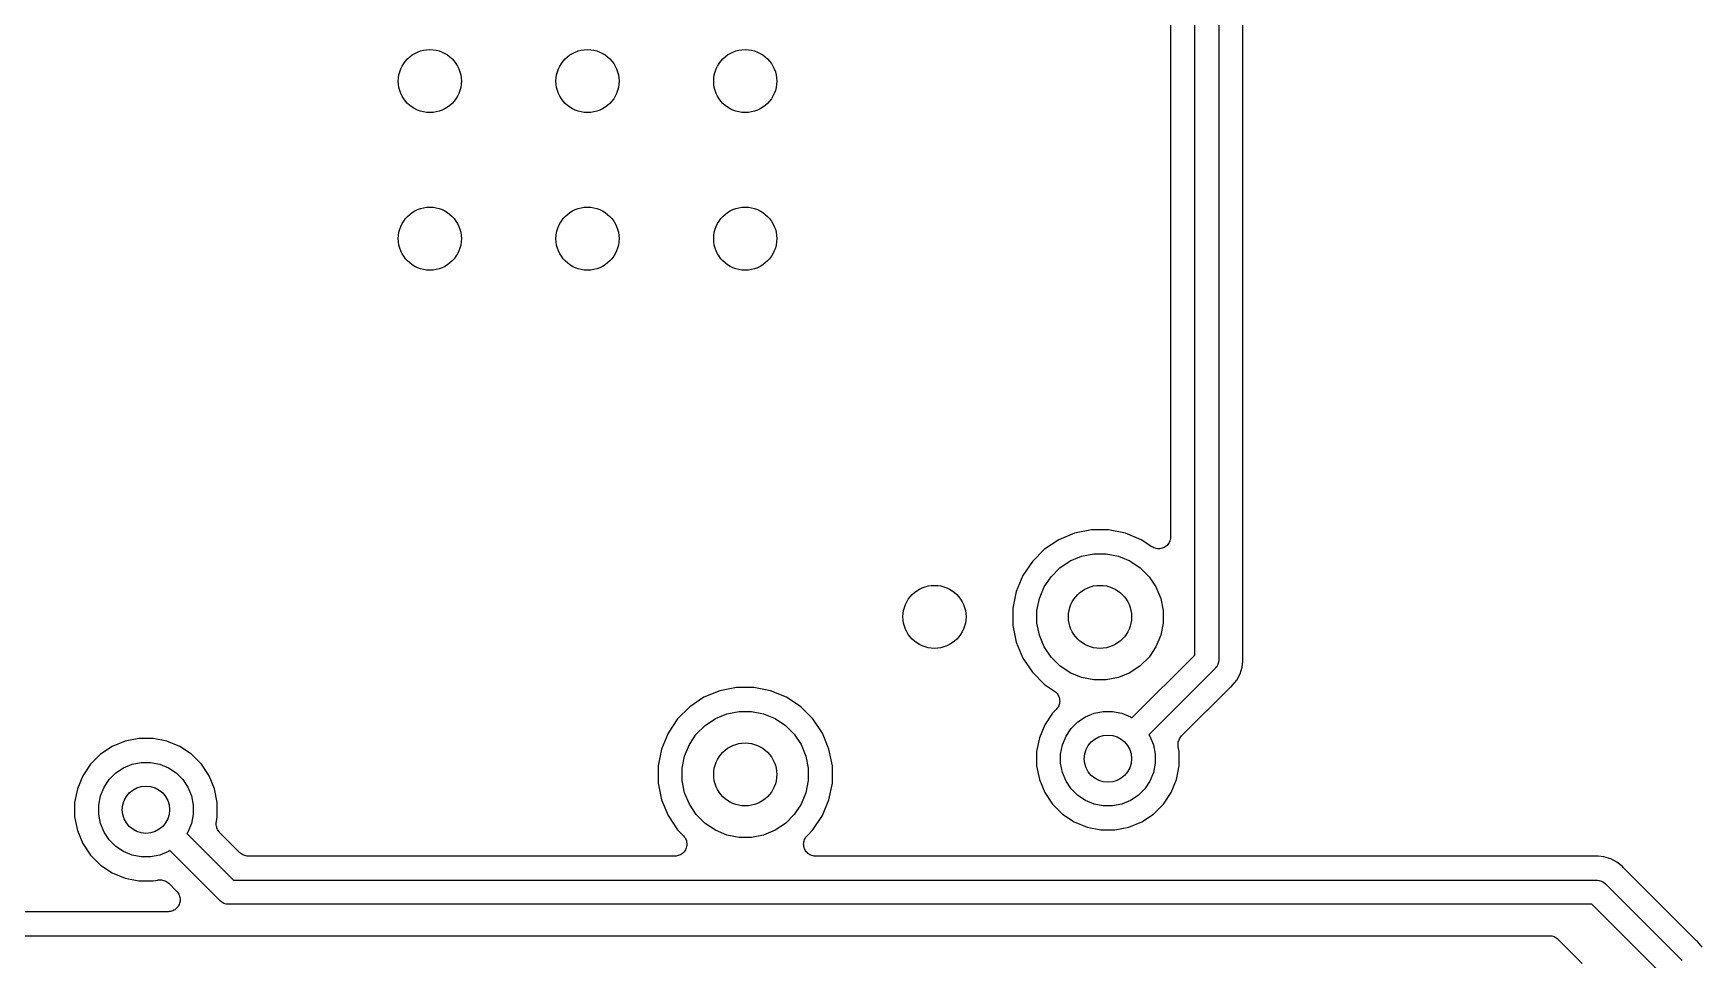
# Model space of a CAD drawing. Extents: x 0.48 to 2.43, y -7.79 to -4.85.
# Drawn here: x 0.8853 to 1.3015, y -5.6565 to -5.4251 of the extents above; entities that cross this region are included whole.
import ezdxf

# ---------------------------------------------------------------- set-up
doc = ezdxf.new("R2010")
doc.units = 0
doc.header["$MEASUREMENT"] = 0
doc.layers.add('BLACK', color=7, linetype='CONTINUOUS')

msp = doc.modelspace()

# ---------------------------------------------------------------- linework, layer by layer
at = {"layer": 'BLACK', "linetype": 'CONTINUOUS'}
for p, q in [((1.1752, -5.5804), (1.1752, -5.25031)), ((1.1812, -5.24921), (1.1812, -5.5815)), ((1.1872, -5.58106), (1.1872, -5.24965)), ((1.1692, -5.25403), (1.1692, -5.55087)), ((1.14127, -5.55159), (1.13771, -5.55397)), ((1.14523, -5.54995), (1.14127, -5.55159)), ((1.14943, -5.54912), (1.14523, -5.54995)), ((1.15372, -5.54912), (1.14943, -5.54912)), ((1.15792, -5.54995), (1.15372, -5.54912)), ((1.16188, -5.55159), (1.15792, -5.54995)), ((1.16453, -5.55337), (1.16188, -5.55159)), ((1.16849, -5.55278), (1.16831, -5.55301)), ((1.16867, -5.55257), (1.16849, -5.55278)), ((1.16868, -5.55256), (1.16867, -5.55257)), ((1.16882, -5.5523), (1.16868, -5.55256)), ((1.16868, -5.55256), (1.16868, -5.55256)), ((1.16895, -5.55205), (1.16882, -5.5523)), ((1.16896, -5.55205), (1.16895, -5.55205)), ((1.16904, -5.55177), (1.16896, -5.55204)), ((1.16896, -5.55204), (1.16896, -5.55205)), ((1.16913, -5.5515), (1.16904, -5.55177)), ((1.16916, -5.5512), (1.16913, -5.55148)), ((1.16913, -5.55148), (1.16913, -5.55149)), ((1.16913, -5.55149), (1.16913, -5.5515)), ((1.1692, -5.55091), (1.16916, -5.5512)), ((1.1692, -5.55087), (1.1692, -5.5509)), ((1.1692, -5.5509), (1.1692, -5.5509)), ((1.1692, -5.5509), (1.1692, -5.5509)), ((1.1692, -5.5509), (1.1692, -5.55091)), ((1.13468, -5.557), (1.1323, -5.56056)), ((1.13771, -5.55397), (1.13468, -5.557)), ((1.14154, -5.55863), (1.14412, -5.55691)), ((1.14412, -5.55691), (1.14698, -5.55572)), ((1.14698, -5.55572), (1.15002, -5.55512)), ((1.15002, -5.55512), (1.15313, -5.55512)), ((1.15313, -5.55512), (1.15617, -5.55572)), ((1.15617, -5.55572), (1.15903, -5.55691)), ((1.15903, -5.55691), (1.16161, -5.55863)), ((1.16478, -5.5535), (1.16453, -5.55337)), ((1.16503, -5.55364), (1.16478, -5.5535)), ((1.16504, -5.55364), (1.16503, -5.55364)), ((1.16505, -5.55364), (1.16504, -5.55364)), ((1.16532, -5.55373), (1.16505, -5.55364)), ((1.16559, -5.55381), (1.16532, -5.55373)), ((1.1656, -5.55381), (1.16559, -5.55381)), ((1.16561, -5.55381), (1.1656, -5.55381)), ((1.16589, -5.55384), (1.16561, -5.55381)), ((1.16618, -5.55387), (1.16589, -5.55384)), ((1.16619, -5.55387), (1.16618, -5.55387)), ((1.16618, -5.55387), (1.16618, -5.55387)), ((1.16648, -5.55384), (1.16619, -5.55387)), ((1.16676, -5.55382), (1.16648, -5.55384)), ((1.16677, -5.55382), (1.16676, -5.55382)), ((1.16705, -5.55373), (1.16677, -5.55382)), ((1.16677, -5.55382), (1.16677, -5.55382)), ((1.16732, -5.55365), (1.16705, -5.55373)), ((1.16733, -5.55365), (1.16732, -5.55365)), ((1.16759, -5.55351), (1.16733, -5.55365)), ((1.16733, -5.55365), (1.16733, -5.55365)), ((1.16784, -5.55338), (1.16759, -5.55351)), ((1.16785, -5.55338), (1.16784, -5.55338)), ((1.16784, -5.55338), (1.16784, -5.55338)), ((1.16808, -5.55319), (1.16785, -5.55338)), ((1.1683, -5.55302), (1.16808, -5.55319)), ((1.16831, -5.55301), (1.1683, -5.55301)), ((1.1683, -5.55301), (1.1683, -5.55302)), ((1.1323, -5.56056), (1.13066, -5.56452)), ((1.13762, -5.56341), (1.13934, -5.56083)), ((1.13934, -5.56083), (1.14154, -5.55863)), ((1.16161, -5.55863), (1.16381, -5.56083)), ((1.16381, -5.56083), (1.16553, -5.56341)), ((1.13066, -5.56452), (1.12983, -5.56872)), ((1.13643, -5.56627), (1.13762, -5.56341)), ((1.16553, -5.56341), (1.16672, -5.56627)), ((1.12983, -5.56872), (1.12983, -5.57301)), ((1.13583, -5.56932), (1.13643, -5.56627)), ((1.13583, -5.57242), (1.13583, -5.56932)), ((1.16672, -5.56627), (1.16732, -5.56932)), ((1.16732, -5.56932), (1.16732, -5.57242)), ((1.12983, -5.57301), (1.13066, -5.57721)), ((1.13643, -5.57546), (1.13583, -5.57242)), ((1.16732, -5.57242), (1.16672, -5.57546)), ((1.13066, -5.57721), (1.1323, -5.58117)), ((1.13762, -5.57833), (1.13643, -5.57546)), ((1.16672, -5.57546), (1.16553, -5.57833)), ((1.1323, -5.58117), (1.13468, -5.58473)), ((1.13934, -5.5809), (1.13762, -5.57833)), ((1.14154, -5.5831), (1.13934, -5.5809)), ((1.15952, -5.59608), (1.1752, -5.5804)), ((1.16381, -5.5809), (1.16161, -5.5831)), ((1.16553, -5.57833), (1.16381, -5.5809)), ((1.1812, -5.58179), (1.18115, -5.58223)), ((1.1812, -5.5815), (1.18121, -5.58165)), ((1.18121, -5.58165), (1.1812, -5.58179)), ((1.1812, -5.58179), (1.1812, -5.58179)), ((1.18707, -5.58341), (1.18721, -5.58194)), ((1.18721, -5.58118), (1.1872, -5.58106)), ((1.18721, -5.58131), (1.18721, -5.58118)), ((1.18721, -5.58135), (1.18721, -5.58131)), ((1.18724, -5.58165), (1.18721, -5.58135)), ((1.18721, -5.58194), (1.18724, -5.58165)), ((1.18721, -5.58194), (1.18721, -5.58194)), ((1.13468, -5.58473), (1.13771, -5.58776)), ((1.14412, -5.58482), (1.14154, -5.5831)), ((1.14698, -5.58601), (1.14412, -5.58482)), ((1.15002, -5.58661), (1.14698, -5.58601)), ((1.15617, -5.58601), (1.15313, -5.58661)), ((1.15903, -5.58482), (1.15617, -5.58601)), ((1.16161, -5.5831), (1.15903, -5.58482)), ((1.18021, -5.58387), (1.16376, -5.60033)), ((1.18033, -5.58378), (1.18021, -5.58387)), ((1.18044, -5.58364), (1.18033, -5.58378)), ((1.1807, -5.58332), (1.18044, -5.58364)), ((1.18082, -5.5831), (1.1807, -5.58332)), ((1.18098, -5.5828), (1.18082, -5.5831)), ((1.18115, -5.58223), (1.18098, -5.5828)), ((1.18572, -5.58667), (1.18655, -5.58511)), ((1.18655, -5.58511), (1.18707, -5.58341)), ((1.05665, -5.58932), (1.05269, -5.59096)), ((1.06085, -5.58849), (1.05665, -5.58932)), ((1.06513, -5.58849), (1.06085, -5.58849)), ((1.06934, -5.58932), (1.06513, -5.58849)), ((1.07329, -5.59096), (1.06934, -5.58932)), ((1.13771, -5.58776), (1.14018, -5.58941)), ((1.14018, -5.58941), (1.1402, -5.58942)), ((1.1402, -5.58942), (1.1402, -5.58942)), ((1.1402, -5.58942), (1.1402, -5.58942)), ((1.1402, -5.58942), (1.14021, -5.58943)), ((1.14021, -5.58943), (1.14043, -5.58961)), ((1.14043, -5.58961), (1.14065, -5.58979)), ((1.14065, -5.58979), (1.14065, -5.5898)), ((1.14065, -5.5898), (1.14066, -5.58981)), ((1.14066, -5.58981), (1.14084, -5.59003)), ((1.14084, -5.59003), (1.14101, -5.59025)), ((1.14101, -5.59025), (1.14102, -5.59026)), ((1.14102, -5.59026), (1.14102, -5.59026)), ((1.14102, -5.59026), (1.14115, -5.59051)), ((1.15313, -5.58661), (1.15002, -5.58661)), ((1.17194, -5.60063), (1.18414, -5.58843)), ((1.18414, -5.58843), (1.18417, -5.5884)), ((1.18417, -5.5884), (1.18427, -5.58832)), ((1.18427, -5.58832), (1.18436, -5.58823)), ((1.18436, -5.58823), (1.18459, -5.58804)), ((1.18459, -5.58804), (1.18572, -5.58667)), ((1.04913, -5.59334), (1.0461, -5.59637)), ((1.05269, -5.59096), (1.04913, -5.59334)), ((1.0584, -5.59509), (1.06144, -5.59449)), ((1.06144, -5.59449), (1.06454, -5.59449)), ((1.06454, -5.59449), (1.06759, -5.59509)), ((1.07686, -5.59334), (1.07329, -5.59096)), ((1.07988, -5.59637), (1.07686, -5.59334)), ((1.14063, -5.59402), (1.13971, -5.59495)), ((1.14081, -5.5938), (1.14063, -5.59402)), ((1.14099, -5.59359), (1.14081, -5.5938)), ((1.141, -5.59358), (1.14099, -5.59359)), ((1.14114, -5.59332), (1.141, -5.59357)), ((1.141, -5.59357), (1.141, -5.59358)), ((1.14127, -5.59307), (1.14114, -5.59332)), ((1.14115, -5.59051), (1.14129, -5.59077)), ((1.14128, -5.59306), (1.14127, -5.59307)), ((1.14136, -5.59278), (1.14128, -5.59305)), ((1.14128, -5.59305), (1.14128, -5.59306)), ((1.14129, -5.59077), (1.14129, -5.59078)), ((1.14129, -5.59078), (1.14129, -5.59078)), ((1.14129, -5.59078), (1.14137, -5.59105)), ((1.14145, -5.59251), (1.14136, -5.59278)), ((1.14137, -5.59105), (1.14146, -5.59133)), ((1.14148, -5.59221), (1.14145, -5.59249)), ((1.14145, -5.59249), (1.14145, -5.5925)), ((1.14145, -5.5925), (1.14145, -5.59251)), ((1.14146, -5.59133), (1.14146, -5.59134)), ((1.14146, -5.59134), (1.14146, -5.59135)), ((1.14146, -5.59135), (1.14148, -5.59163)), ((1.14148, -5.59163), (1.14151, -5.59191)), ((1.14151, -5.59193), (1.14148, -5.59221)), ((1.14151, -5.59191), (1.14151, -5.59192)), ((1.14151, -5.59192), (1.14151, -5.59193)), ((1.1501, -5.59494), (1.15238, -5.59449)), ((1.15238, -5.59449), (1.15471, -5.59449)), ((1.15471, -5.59449), (1.15699, -5.59494)), ((1.0461, -5.59637), (1.04372, -5.59993)), ((1.05076, -5.6002), (1.05295, -5.598)), ((1.05295, -5.598), (1.05553, -5.59628)), ((1.05553, -5.59628), (1.0584, -5.59509)), ((1.06759, -5.59509), (1.07045, -5.59628)), ((1.07045, -5.59628), (1.07303, -5.598)), ((1.07303, -5.598), (1.07522, -5.6002)), ((1.08227, -5.59993), (1.07988, -5.59637)), ((1.13776, -5.59786), (1.13642, -5.6011)), ((1.13971, -5.59495), (1.13776, -5.59786)), ((1.14437, -5.59877), (1.14601, -5.59712)), ((1.14601, -5.59712), (1.14795, -5.59583)), ((1.14795, -5.59583), (1.1501, -5.59494)), ((1.15699, -5.59494), (1.15914, -5.59583)), ((1.15914, -5.59583), (1.15952, -5.59608)), ((0.908191, -5.60192), (0.904949, -5.60326)), ((0.911632, -5.60124), (0.908191, -5.60192)), ((0.91514, -5.60124), (0.911632, -5.60124)), ((0.918581, -5.60192), (0.91514, -5.60124)), ((0.921823, -5.60326), (0.918581, -5.60192)), ((1.04372, -5.59993), (1.04208, -5.60389)), ((1.04785, -5.60564), (1.04904, -5.60278)), ((1.04904, -5.60278), (1.05076, -5.6002)), ((1.07522, -5.6002), (1.07695, -5.60278)), ((1.07695, -5.60278), (1.07813, -5.60564)), ((1.0839, -5.60389), (1.08227, -5.59993)), ((1.13642, -5.6011), (1.13573, -5.60454)), ((1.14219, -5.60285), (1.14308, -5.6007)), ((1.14308, -5.6007), (1.14437, -5.59877)), ((1.16376, -5.60033), (1.16401, -5.6007)), ((1.16401, -5.6007), (1.1649, -5.60285)), ((1.17106, -5.60272), (1.17109, -5.60244)), ((1.17106, -5.60273), (1.17106, -5.60272)), ((1.17106, -5.60275), (1.17106, -5.60273)), ((1.17108, -5.60302), (1.17106, -5.60275)), ((1.17109, -5.60244), (1.17112, -5.60216)), ((1.17112, -5.60213), (1.17121, -5.60187)), ((1.17112, -5.60215), (1.17112, -5.60213)), ((1.17112, -5.60216), (1.17112, -5.60215)), ((1.17121, -5.60187), (1.17129, -5.6016)), ((1.17129, -5.60159), (1.1713, -5.60158)), ((1.17129, -5.6016), (1.17129, -5.60159)), ((1.1713, -5.60158), (1.17143, -5.60133)), ((1.17143, -5.60133), (1.17156, -5.60109)), ((1.17156, -5.60109), (1.17157, -5.60108)), ((1.17157, -5.60108), (1.17158, -5.60106)), ((1.17158, -5.60106), (1.17176, -5.60085)), ((1.17176, -5.60085), (1.17194, -5.60063)), ((0.902032, -5.60521), (0.899551, -5.60769)), ((0.904949, -5.60326), (0.902032, -5.60521)), ((0.92474, -5.60521), (0.921823, -5.60326)), ((0.927221, -5.60769), (0.92474, -5.60521)), ((1.04208, -5.60389), (1.04124, -5.60809)), ((1.04724, -5.60869), (1.04785, -5.60564)), ((1.07813, -5.60564), (1.07874, -5.60869)), ((1.08474, -5.60809), (1.0839, -5.60389)), ((1.13573, -5.60454), (1.13573, -5.60805)), ((1.14173, -5.60514), (1.14219, -5.60285)), ((1.14173, -5.60746), (1.14173, -5.60514)), ((1.1649, -5.60285), (1.16535, -5.60514)), ((1.16535, -5.60514), (1.16535, -5.60746)), ((1.17111, -5.6033), (1.17108, -5.60302)), ((1.17111, -5.60333), (1.17111, -5.6033)), ((1.17111, -5.60334), (1.17111, -5.60333)), ((1.17111, -5.60333), (1.17111, -5.60333)), ((1.17111, -5.60333), (1.17111, -5.60333)), ((1.17135, -5.60454), (1.17111, -5.60334)), ((1.17135, -5.60805), (1.17135, -5.60454)), ((0.897602, -5.61061), (0.896259, -5.61385)), ((0.899551, -5.60769), (0.897602, -5.61061)), ((0.904212, -5.61152), (0.905857, -5.60987)), ((0.905857, -5.60987), (0.907791, -5.60858)), ((0.907791, -5.60858), (0.909941, -5.60769)), ((0.909941, -5.60769), (0.912223, -5.60724)), ((0.912223, -5.60724), (0.914549, -5.60724)), ((0.914549, -5.60724), (0.916831, -5.60769)), ((0.916831, -5.60769), (0.91898, -5.60858)), ((0.91898, -5.60858), (0.920915, -5.60987)), ((0.920915, -5.60987), (0.92256, -5.61152)), ((0.92917, -5.61061), (0.927221, -5.60769)), ((0.930512, -5.61385), (0.92917, -5.61061)), ((1.04124, -5.60809), (1.04124, -5.61238)), ((1.04724, -5.61179), (1.04724, -5.60869)), ((1.07874, -5.60869), (1.07874, -5.61179)), ((1.08474, -5.61238), (1.08474, -5.60809)), ((1.13573, -5.60805), (1.13642, -5.61149)), ((1.14219, -5.60974), (1.14173, -5.60746)), ((1.14308, -5.61189), (1.14219, -5.60974)), ((1.1649, -5.60974), (1.16401, -5.61189)), ((1.16535, -5.60746), (1.1649, -5.60974)), ((1.17067, -5.61149), (1.17135, -5.60805)), ((0.896259, -5.61385), (0.895575, -5.61729)), ((0.902029, -5.6156), (0.902919, -5.61345)), ((0.902919, -5.61345), (0.904212, -5.61152)), ((0.92256, -5.61152), (0.923853, -5.61345)), ((0.923853, -5.61345), (0.924743, -5.6156)), ((0.931197, -5.61729), (0.930512, -5.61385)), ((1.04124, -5.61238), (1.04208, -5.61658)), ((1.04785, -5.61483), (1.04724, -5.61179)), ((1.04904, -5.6177), (1.04785, -5.61483)), ((1.07813, -5.61483), (1.07695, -5.6177)), ((1.07874, -5.61179), (1.07813, -5.61483)), ((1.0839, -5.61658), (1.08474, -5.61238)), ((1.13642, -5.61149), (1.13776, -5.61474)), ((1.13776, -5.61474), (1.13971, -5.61765)), ((1.14437, -5.61383), (1.14308, -5.61189)), ((1.14601, -5.61547), (1.14437, -5.61383)), ((1.16272, -5.61383), (1.16107, -5.61547)), ((1.16401, -5.61189), (1.16272, -5.61383)), ((1.16738, -5.61765), (1.16933, -5.61474)), ((1.16933, -5.61474), (1.17067, -5.61149)), ((0.895575, -5.61729), (0.895575, -5.6208)), ((0.901575, -5.61788), (0.902029, -5.6156)), ((0.901575, -5.62021), (0.901575, -5.61788)), ((0.924743, -5.6156), (0.925197, -5.61788)), ((0.925197, -5.61788), (0.925197, -5.62021)), ((0.931197, -5.6208), (0.931197, -5.61729)), ((1.04208, -5.61658), (1.04372, -5.62054)), ((1.05076, -5.62027), (1.04904, -5.6177)), ((1.07695, -5.6177), (1.07522, -5.62027)), ((1.08227, -5.62054), (1.0839, -5.61658)), ((1.13971, -5.61765), (1.14219, -5.62013)), ((1.14795, -5.61677), (1.14601, -5.61547)), ((1.1501, -5.61766), (1.14795, -5.61677)), ((1.15238, -5.61811), (1.1501, -5.61766)), ((1.15471, -5.61811), (1.15238, -5.61811)), ((1.15699, -5.61766), (1.15471, -5.61811)), ((1.15914, -5.61677), (1.15699, -5.61766)), ((1.16107, -5.61547), (1.15914, -5.61677)), ((1.1649, -5.62013), (1.16738, -5.61765)), ((0.895575, -5.6208), (0.896259, -5.62424)), ((0.902029, -5.62249), (0.901575, -5.62021)), ((0.902919, -5.62464), (0.902029, -5.62249)), ((0.924743, -5.62249), (0.923853, -5.62464)), ((0.925197, -5.62021), (0.924743, -5.62249)), ((0.9309, -5.62256), (0.93093, -5.62228)), ((0.930901, -5.62257), (0.9309, -5.62256)), ((0.9309, -5.62259), (0.930901, -5.62257)), ((0.930927, -5.62286), (0.9309, -5.62259)), ((0.930951, -5.62314), (0.930927, -5.62286)), ((0.93093, -5.62228), (0.930957, -5.62201)), ((0.930955, -5.62316), (0.930951, -5.62314)), ((0.930956, -5.62317), (0.930955, -5.62316)), ((0.931037, -5.62344), (0.930956, -5.62317)), ((0.930957, -5.62201), (0.931197, -5.6208)), ((0.931114, -5.6237), (0.931037, -5.62344)), ((1.04372, -5.62054), (1.0461, -5.6241)), ((1.05295, -5.62247), (1.05076, -5.62027)), ((1.05553, -5.62419), (1.05295, -5.62247)), ((1.07303, -5.62247), (1.07045, -5.62419)), ((1.07522, -5.62027), (1.07303, -5.62247)), ((1.07988, -5.6241), (1.08227, -5.62054)), ((1.14219, -5.62013), (1.14511, -5.62208)), ((1.14511, -5.62208), (1.14835, -5.62343)), ((1.14835, -5.62343), (1.15179, -5.62411)), ((1.1553, -5.62411), (1.15874, -5.62343)), ((1.15874, -5.62343), (1.16198, -5.62208)), ((1.16198, -5.62208), (1.1649, -5.62013)), ((0.896259, -5.62424), (0.897602, -5.62748)), ((0.897602, -5.62748), (0.899551, -5.6304)), ((0.904212, -5.62658), (0.902919, -5.62464)), ((0.905857, -5.62822), (0.904212, -5.62658)), ((0.923853, -5.62464), (0.9236, -5.62502)), ((0.9236, -5.62502), (0.93525, -5.63667)), ((0.931121, -5.62372), (0.931114, -5.6237)), ((0.931125, -5.62373), (0.931121, -5.62372)), ((0.931256, -5.62398), (0.931125, -5.62373)), ((0.931384, -5.62422), (0.931256, -5.62398)), ((0.931393, -5.62424), (0.931384, -5.62422)), ((0.9314, -5.62425), (0.931393, -5.62424)), ((0.931573, -5.62446), (0.9314, -5.62425)), ((0.931749, -5.62468), (0.931573, -5.62446)), ((0.931769, -5.6247), (0.931749, -5.62468)), ((0.93177, -5.6247), (0.931769, -5.6247)), ((0.931769, -5.6247), (0.931769, -5.6247)), ((0.931778, -5.62471), (0.93177, -5.6247)), ((0.936857, -5.62979), (0.931778, -5.62471)), ((1.0461, -5.6241), (1.04755, -5.62555)), ((1.04755, -5.62555), (1.04757, -5.62557)), ((1.04757, -5.62557), (1.04757, -5.62557)), ((1.04757, -5.62557), (1.04757, -5.62557)), ((1.04757, -5.62557), (1.04758, -5.62558)), ((1.04758, -5.62558), (1.04776, -5.62581)), ((1.04776, -5.62581), (1.04794, -5.62603)), ((1.04794, -5.62603), (1.04794, -5.62603)), ((1.04794, -5.62603), (1.04794, -5.62603)), ((1.04794, -5.62603), (1.04808, -5.62629)), ((1.04808, -5.62629), (1.04821, -5.62655)), ((1.04821, -5.62655), (1.04821, -5.62655)), ((1.04821, -5.62655), (1.04821, -5.62655)), ((1.04821, -5.62655), (1.04829, -5.62684)), ((1.04829, -5.62684), (1.04837, -5.62711)), ((1.04837, -5.62711), (1.04837, -5.62711)), ((1.04837, -5.62711), (1.04837, -5.62712)), ((1.04837, -5.62712), (1.0484, -5.6274)), ((1.04843, -5.6277), (1.04839, -5.62798)), ((1.0484, -5.6274), (1.04843, -5.62769)), ((1.04843, -5.62769), (1.04843, -5.6277)), ((1.04843, -5.6277), (1.04843, -5.6277)), ((1.0584, -5.62538), (1.05553, -5.62419)), ((1.06144, -5.62598), (1.0584, -5.62538)), ((1.06454, -5.62598), (1.06144, -5.62598)), ((1.06759, -5.62538), (1.06454, -5.62598)), ((1.07045, -5.62419), (1.06759, -5.62538)), ((1.07756, -5.62765), (1.07759, -5.62736)), ((1.07756, -5.62766), (1.07756, -5.62765)), ((1.07756, -5.62765), (1.07756, -5.62765)), ((1.07759, -5.62794), (1.07756, -5.62766)), ((1.07759, -5.62736), (1.07762, -5.62708)), ((1.07762, -5.62707), (1.0777, -5.62679)), ((1.07762, -5.62708), (1.07762, -5.62707)), ((1.07762, -5.62707), (1.07762, -5.62707)), ((1.0777, -5.62679), (1.07779, -5.62652)), ((1.07779, -5.62651), (1.07793, -5.62625)), ((1.07779, -5.62652), (1.07779, -5.62651)), ((1.07779, -5.62651), (1.07779, -5.62651)), ((1.07793, -5.62625), (1.07807, -5.626)), ((1.07807, -5.62599), (1.07825, -5.62577)), ((1.07807, -5.626), (1.07807, -5.62599)), ((1.07807, -5.626), (1.07807, -5.626)), ((1.07825, -5.62577), (1.07844, -5.62555)), ((1.07844, -5.62555), (1.07988, -5.6241)), ((1.15179, -5.62411), (1.1553, -5.62411)), ((0.899551, -5.6304), (0.902032, -5.63288)), ((0.907791, -5.62951), (0.905857, -5.62822)), ((0.909941, -5.6304), (0.907791, -5.62951)), ((0.912223, -5.63086), (0.909941, -5.6304)), ((0.914549, -5.63086), (0.912223, -5.63086)), ((0.916831, -5.6304), (0.914549, -5.63086)), ((0.91898, -5.62951), (0.916831, -5.6304)), ((0.919358, -5.62926), (0.91898, -5.62951)), ((0.931782, -5.64169), (0.919358, -5.62926)), ((0.937071, -5.62997), (0.936857, -5.62979)), ((0.937283, -5.63014), (0.937071, -5.62997)), ((0.937297, -5.63015), (0.937283, -5.63014)), ((0.937309, -5.63016), (0.937297, -5.63015)), ((0.937554, -5.63029), (0.937309, -5.63016)), ((0.937796, -5.63043), (0.937554, -5.63029)), ((0.937811, -5.63043), (0.937796, -5.63043)), ((0.937825, -5.63044), (0.937811, -5.63043)), ((0.938091, -5.63052), (0.937825, -5.63044)), ((0.938354, -5.6306), (0.938091, -5.63052)), ((0.93837, -5.63061), (0.938354, -5.6306)), ((0.938385, -5.63061), (0.93837, -5.63061)), ((0.938661, -5.63064), (0.938385, -5.63061)), ((0.938936, -5.63067), (0.938661, -5.63064)), ((0.938967, -5.63067), (0.938936, -5.63067)), ((0.938968, -5.63067), (0.938967, -5.63067)), ((0.938968, -5.63067), (0.938968, -5.63067)), ((0.938978, -5.63067), (0.938968, -5.63067)), ((1.04543, -5.63067), (0.938978, -5.63067)), ((1.04571, -5.63064), (1.04543, -5.63067)), ((1.046, -5.63061), (1.04571, -5.63064)), ((1.04601, -5.63061), (1.046, -5.63061)), ((1.046, -5.63061), (1.046, -5.63061)), ((1.04628, -5.63053), (1.04601, -5.63061)), ((1.04656, -5.63045), (1.04628, -5.63053)), ((1.04657, -5.63044), (1.04656, -5.63044)), ((1.04656, -5.63044), (1.04656, -5.63045)), ((1.04682, -5.63031), (1.04657, -5.63044)), ((1.04708, -5.63017), (1.04682, -5.63031)), ((1.04709, -5.63017), (1.04708, -5.63017)), ((1.04708, -5.63017), (1.04708, -5.63017)), ((1.0473, -5.62999), (1.04709, -5.63017)), ((1.04753, -5.62981), (1.0473, -5.62999)), ((1.04754, -5.6298), (1.04753, -5.62981)), ((1.04772, -5.62958), (1.04754, -5.6298)), ((1.04754, -5.6298), (1.04754, -5.6298)), ((1.04791, -5.62936), (1.04772, -5.62958)), ((1.04805, -5.62909), (1.04791, -5.62935)), ((1.04791, -5.62935), (1.04791, -5.62935)), ((1.04791, -5.62935), (1.04791, -5.62936)), ((1.04819, -5.62884), (1.04805, -5.62909)), ((1.04828, -5.62855), (1.04819, -5.62883)), ((1.04819, -5.62883), (1.04819, -5.62884)), ((1.04819, -5.62884), (1.04819, -5.62884)), ((1.04836, -5.62828), (1.04828, -5.62855)), ((1.04839, -5.62798), (1.04836, -5.62827)), ((1.04836, -5.62827), (1.04836, -5.62828)), ((1.04836, -5.62828), (1.04836, -5.62828)), ((1.07761, -5.62823), (1.07759, -5.62794)), ((1.07761, -5.62824), (1.07761, -5.62823)), ((1.0777, -5.62852), (1.07761, -5.62824)), ((1.07761, -5.62824), (1.07761, -5.62824)), ((1.07778, -5.62879), (1.0777, -5.62852)), ((1.07778, -5.6288), (1.07778, -5.62879)), ((1.07792, -5.62907), (1.07778, -5.6288)), ((1.07778, -5.6288), (1.07778, -5.6288)), ((1.07805, -5.62931), (1.07792, -5.62907)), ((1.07805, -5.62932), (1.07805, -5.62931)), ((1.07823, -5.62954), (1.07805, -5.62932)), ((1.07805, -5.62932), (1.07805, -5.62932)), ((1.07842, -5.62977), (1.07823, -5.62954)), ((1.07842, -5.62978), (1.07842, -5.62977)), ((1.07842, -5.62977), (1.07842, -5.62977)), ((1.07864, -5.62996), (1.07842, -5.62978)), ((1.07886, -5.63014), (1.07864, -5.62996)), ((1.07887, -5.63015), (1.07886, -5.63014)), ((1.07912, -5.63029), (1.07887, -5.63015)), ((1.07887, -5.63015), (1.07887, -5.63015)), ((1.07938, -5.63043), (1.07912, -5.63029)), ((1.07939, -5.63043), (1.07938, -5.63043)), ((1.07938, -5.63043), (1.07938, -5.63043)), ((1.07965, -5.63051), (1.07939, -5.63043)), ((1.07993, -5.6306), (1.07965, -5.63051)), ((1.07994, -5.6306), (1.07993, -5.6306)), ((1.07994, -5.63061), (1.07994, -5.6306)), ((1.08022, -5.63064), (1.07994, -5.63061)), ((1.08052, -5.63067), (1.08022, -5.63064)), ((1.08053, -5.63067), (1.08052, -5.63067)), ((1.08056, -5.63067), (1.08053, -5.63067)), ((1.08053, -5.63067), (1.08053, -5.63067)), ((1.08053, -5.63067), (1.08053, -5.63067)), ((1.27502, -5.63067), (1.08056, -5.63067)), ((1.27514, -5.63066), (1.27502, -5.63067)), ((1.27527, -5.63066), (1.27514, -5.63066)), ((1.27531, -5.63065), (1.27527, -5.63066)), ((1.27561, -5.63063), (1.27531, -5.63065)), ((1.2759, -5.63065), (1.27561, -5.63063)), ((1.27737, -5.6308), (1.2759, -5.63065)), ((1.2759, -5.63065), (1.2759, -5.63065)), ((1.27907, -5.63131), (1.27737, -5.6308)), ((1.28063, -5.63215), (1.27907, -5.63131)), ((0.902032, -5.63288), (0.904949, -5.63483)), ((0.904949, -5.63483), (0.908191, -5.63617)), ((1.282, -5.63327), (1.28063, -5.63215)), ((1.28219, -5.6335), (1.282, -5.63327)), ((1.28228, -5.63359), (1.28219, -5.6335)), ((1.28236, -5.63369), (1.28228, -5.63359)), ((1.28239, -5.63372), (1.28236, -5.63369)), ((1.30029, -5.65162), (1.28239, -5.63372)), ((0.908191, -5.63617), (0.911632, -5.63686)), ((0.911632, -5.63686), (0.91514, -5.63686)), ((0.91514, -5.63686), (0.916344, -5.63662)), ((0.916344, -5.63662), (0.916356, -5.63662)), ((0.916356, -5.63662), (0.916357, -5.63662)), ((0.916357, -5.63662), (0.916385, -5.63661)), ((0.916357, -5.63662), (0.916357, -5.63662)), ((0.916385, -5.63661), (0.916666, -5.63659)), ((0.916666, -5.63659), (0.91694, -5.63656)), ((0.91694, -5.63656), (0.916954, -5.63656)), ((0.916954, -5.63656), (0.916969, -5.63656)), ((0.916969, -5.63656), (0.917245, -5.63659)), ((0.917245, -5.63659), (0.917522, -5.63662)), ((0.917522, -5.63662), (0.917536, -5.63662)), ((0.917536, -5.63662), (0.91755, -5.63663)), ((0.91755, -5.63663), (0.917813, -5.63671)), ((0.917813, -5.63671), (0.918082, -5.63679)), ((0.918082, -5.63679), (0.918095, -5.6368)), ((0.918095, -5.6368), (0.918109, -5.6368)), ((0.918109, -5.6368), (0.91835, -5.63694)), ((0.91835, -5.63694), (0.918598, -5.63707)), ((0.918598, -5.63707), (0.918609, -5.63708)), ((0.918609, -5.63708), (0.918622, -5.63708)), ((0.918622, -5.63708), (0.918833, -5.63726)), ((0.918833, -5.63726), (0.919051, -5.63744)), ((0.919051, -5.63744), (0.921033, -5.63942)), ((0.921033, -5.63942), (0.921054, -5.63944)), ((0.921054, -5.63944), (0.921055, -5.63944)), ((0.921055, -5.63944), (0.921055, -5.63944)), ((0.921055, -5.63944), (0.921062, -5.63945)), ((0.921062, -5.63945), (0.921247, -5.63968)), ((0.921247, -5.63968), (0.921422, -5.6399)), ((0.921422, -5.6399), (0.921424, -5.63991)), ((0.921424, -5.63991), (0.921427, -5.63991)), ((0.921427, -5.63991), (0.921562, -5.64017)), ((0.921562, -5.64017), (0.921693, -5.64042)), ((0.93525, -5.63667), (1.27546, -5.63667)), ((1.27546, -5.63667), (1.27561, -5.63665)), ((1.27561, -5.63665), (1.27575, -5.63667)), ((1.27575, -5.63667), (1.27575, -5.63667)), ((1.27575, -5.63667), (1.27619, -5.63671)), ((1.27619, -5.63671), (1.27676, -5.63688)), ((1.27676, -5.63688), (1.27728, -5.63716)), ((1.27728, -5.63716), (1.27774, -5.63754)), ((1.27774, -5.63754), (1.27783, -5.63765)), ((1.27783, -5.63765), (1.29636, -5.65618)), ((0.919766, -5.6444), (0.919494, -5.64449)), ((0.920045, -5.64432), (0.919766, -5.6444)), ((0.92005, -5.64432), (0.920045, -5.64432)), ((0.920055, -5.64432), (0.92005, -5.64432)), ((0.920303, -5.64418), (0.920055, -5.64432)), ((0.920563, -5.64405), (0.920303, -5.64418)), ((0.920567, -5.64404), (0.920563, -5.64405)), ((0.920571, -5.64404), (0.920567, -5.64404)), ((0.920792, -5.64386), (0.920571, -5.64404)), ((0.921018, -5.64368), (0.920792, -5.64386)), ((0.921021, -5.64368), (0.921018, -5.64368)), ((0.921025, -5.64367), (0.921021, -5.64368)), ((0.921209, -5.64345), (0.921025, -5.64367)), ((0.921393, -5.64323), (0.921209, -5.64345)), ((0.921395, -5.64323), (0.921393, -5.64323)), ((0.921398, -5.64322), (0.921395, -5.64323)), ((0.92154, -5.64296), (0.921398, -5.64322)), ((0.921673, -5.64272), (0.92154, -5.64296)), ((0.921674, -5.64271), (0.921673, -5.64272)), ((0.921677, -5.64271), (0.921674, -5.64271)), ((0.921765, -5.64242), (0.921677, -5.64271)), ((0.921693, -5.64042), (0.921694, -5.64042)), ((0.921694, -5.64042), (0.921697, -5.64043)), ((0.921697, -5.64043), (0.921778, -5.64071)), ((0.921848, -5.64216), (0.921765, -5.64242)), ((0.921778, -5.64071), (0.921858, -5.64098)), ((0.92185, -5.64215), (0.921848, -5.64215)), ((0.921848, -5.64215), (0.921848, -5.64216)), ((0.921881, -5.64186), (0.92185, -5.64215)), ((0.921858, -5.64098), (0.921859, -5.64099)), ((0.921859, -5.64099), (0.92186, -5.64099)), ((0.92186, -5.64099), (0.921886, -5.64128)), ((0.921911, -5.64157), (0.921881, -5.64186)), ((0.921886, -5.64128), (0.921911, -5.64156)), ((0.921911, -5.64156), (0.921911, -5.64157)), ((0.921911, -5.64157), (0.921911, -5.64157)), ((0.931876, -5.6418), (0.931782, -5.64169)), ((0.93199, -5.64189), (0.931876, -5.6418)), ((0.932202, -5.64207), (0.93199, -5.64189)), ((0.93199, -5.64189), (0.93199, -5.64189)), ((0.932333, -5.64218), (0.932202, -5.64207)), ((0.932854, -5.64245), (0.932333, -5.64218)), ((0.933419, -5.64263), (0.932854, -5.64245)), ((0.93386, -5.64267), (0.933419, -5.64263)), ((0.934007, -5.64268), (0.93386, -5.64267)), ((0.93386, -5.64267), (0.93386, -5.64267)), ((0.934154, -5.64267), (0.934007, -5.64268)), ((1.27436, -5.64267), (0.934154, -5.64267)), ((1.29134, -5.65965), (1.27436, -5.64267)), ((0.918911, -5.64454), (0.697439, -5.64454)), ((0.919202, -5.64451), (0.918911, -5.64454)), ((0.919484, -5.64449), (0.919202, -5.64451)), ((0.919489, -5.64449), (0.919484, -5.64449)), ((0.919494, -5.64449), (0.919489, -5.64449)), ((0.696998, -5.65054), (1.26363, -5.65054)), ((1.26363, -5.65054), (1.26378, -5.65053)), ((1.26378, -5.65053), (1.26393, -5.65054)), ((1.26393, -5.65054), (1.26393, -5.65054)), ((1.26393, -5.65054), (1.26437, -5.65059)), ((1.26437, -5.65059), (1.26493, -5.65076)), ((1.26493, -5.65076), (1.26545, -5.65104)), ((1.26545, -5.65104), (1.26591, -5.65141)), ((1.26591, -5.65141), (1.26601, -5.65153)), ((1.26601, -5.65153), (1.27196, -5.65748)), ((1.30038, -5.6517), (1.30029, -5.65162)), ((1.30047, -5.65179), (1.30038, -5.6517)), ((1.3005, -5.65182), (1.30047, -5.65179)), ((1.30073, -5.65201), (1.3005, -5.65182)), ((1.30186, -5.65338), (1.30073, -5.65201)), ((1.29636, -5.65618), (1.29647, -5.65627)), ((1.29647, -5.65627), (1.29666, -5.6565)), ((1.29666, -5.6565), (1.29685, -5.65673))]:
    msp.add_line(p, q, dxfattribs=at)
at = {"layer": 'BLACK'}
for centre, radius in [((0.984252, -5.43701), 0.007874), ((1.02362, -5.43701), 0.007874), ((1.06299, -5.43701), 0.007874), ((0.984252, -5.47638), 0.007874), ((1.02362, -5.47638), 0.007874), ((1.06299, -5.47638), 0.007874), ((1.11024, -5.57087), 0.007874), ((1.15157, -5.57087), 0.007874), ((1.06299, -5.61024), 0.007874), ((1.15354, -5.6063), 0.005906), ((0.913386, -5.61905), 0.005906)]:
    msp.add_circle(centre, radius, dxfattribs=at)

doc.saveas('drawing.dxf')
